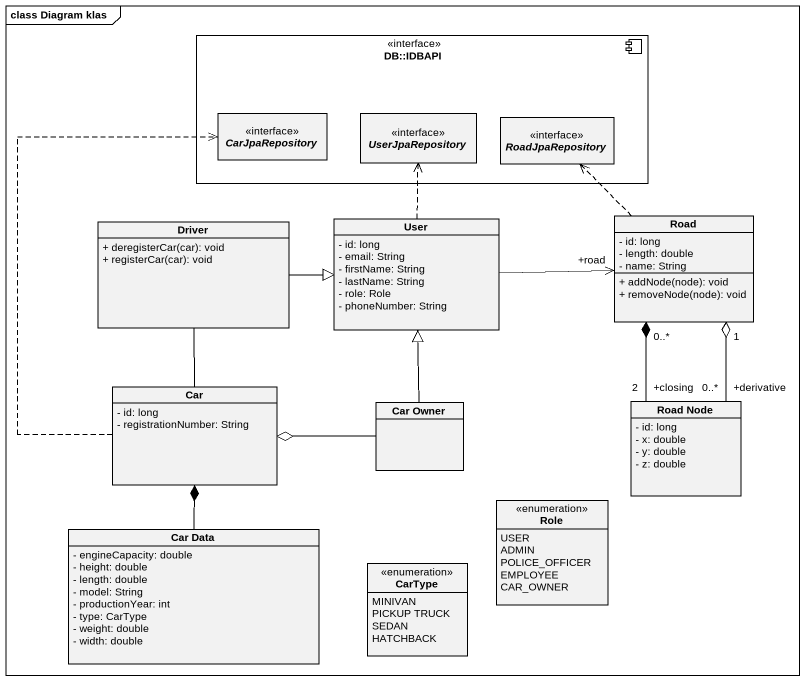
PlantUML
@startuml
mainframe class Diagram klas
hide circle
hide empty members
skinparam classAttributeIconSize 0
component "DB::IDBAPI" as DB_IDBAPI <<interface>> {
  interface CarJpaRepository
  interface UserJpaRepository
  interface RoadJpaRepository
}
class Driver {
  + deregisterCar(car): void
  + registerCar(car): void
}
class User {
  - id: long
  - email: String
  - firstName: String
  - lastName: String
  - role: Role
  - phoneNumber: String
}
class Road {
  - id: long
  - length: double
  - name: String
  + addNode(node): void
  + removeNode(node): void
}
class Car {
  - id: long
  - registrationNumber: String
}
class "Car Owner" as Car_Owner
class "Road Node" as Road_Node {
  - id: long
  - x: double
  - y: double
  - z: double
}
enum Role {
  USER
  ADMIN
  POLICE_OFFICER
  EMPLOYEE
  CAR_OWNER
}
class "Car Data" as Car_Data {
  - engineCapacity: double
  - height: double
  - length: double
  - model: String
  - productionYear: int
  - type: CarType
  - weight: double
  - width: double
}
enum CarType {
  MINIVAN
  PICKUP TRUCK
  SEDAN
  HATCHBACK
}
Driver -right-|> User
Driver -- Car
User .up.> UserJpaRepository
User -right-> "+road" Road
Road .up.> RoadJpaRepository
Car .up.> CarJpaRepository
Car_Owner -up-|> User
Car_Owner -left-o Car
Road_Node "+derivative\n0..*" -up-o "1" Road
Road_Node "+closing\n2" -up-* "0..*" Road
Car_Data -up-* Car
@enduml
